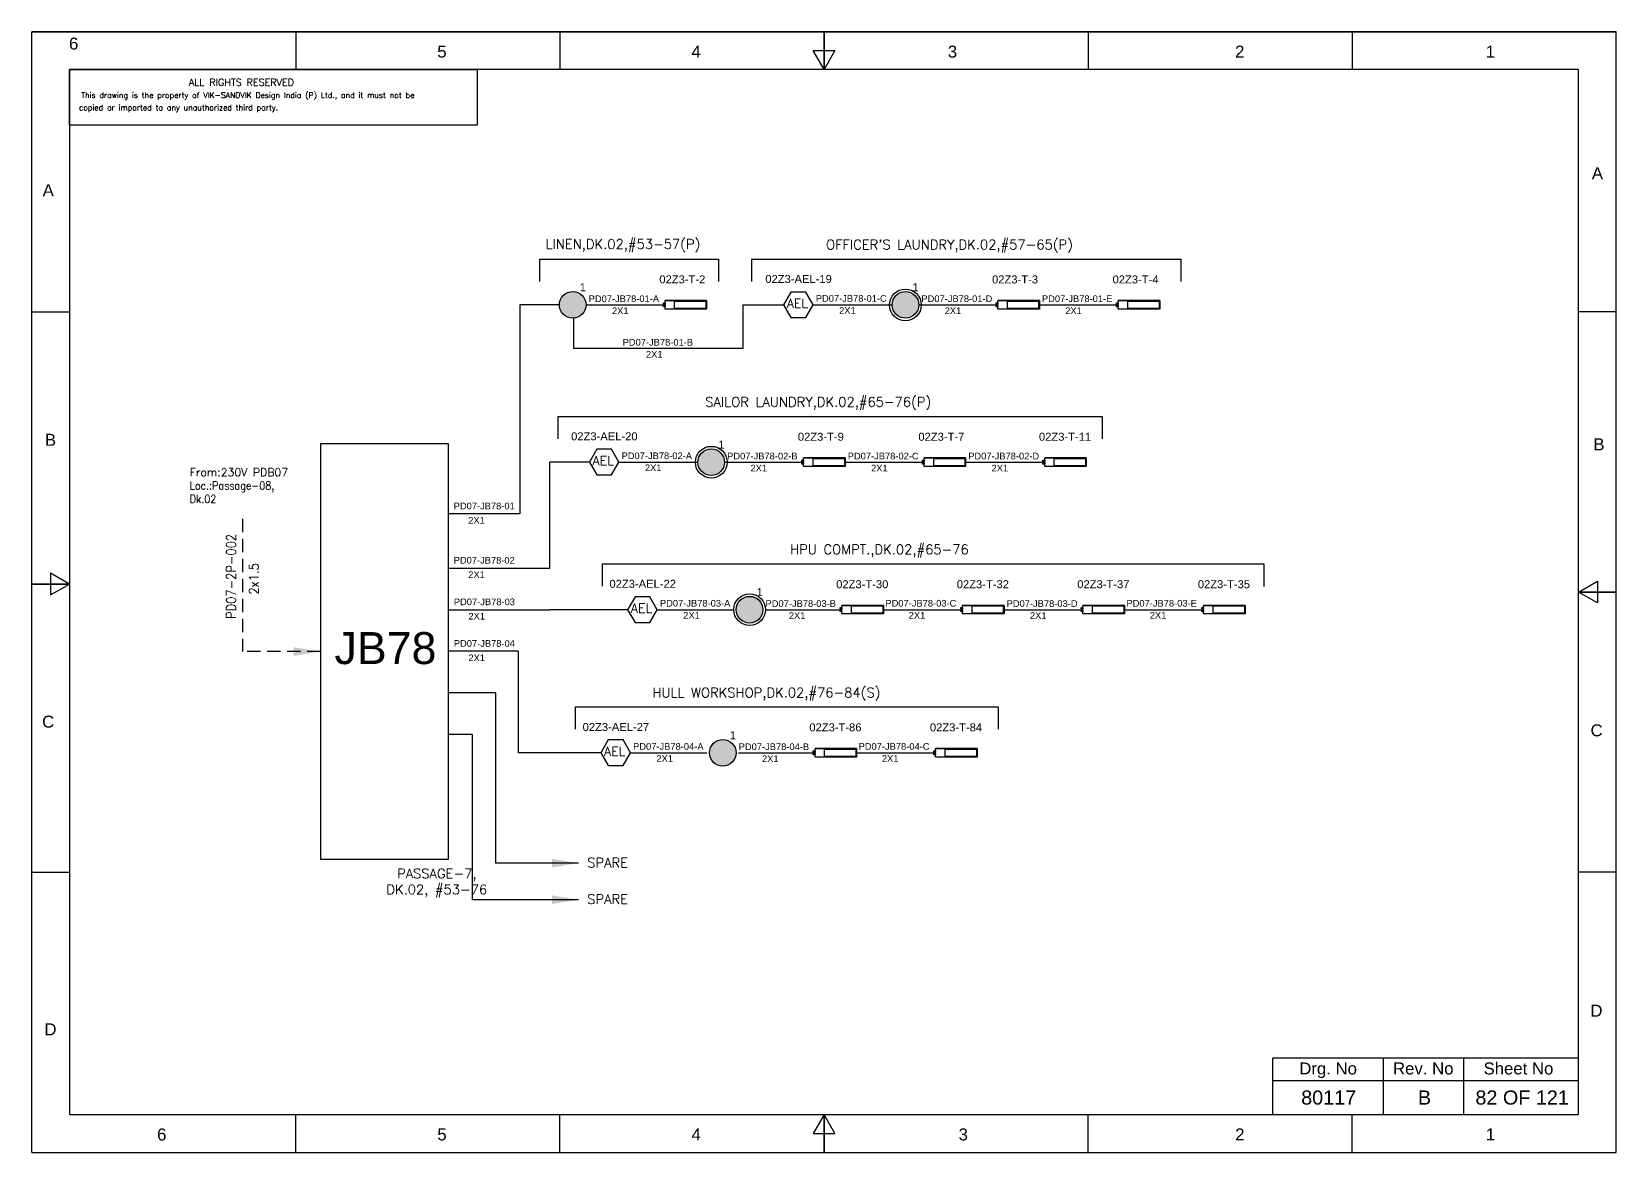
# Model space of a CAD drawing. Header units: inches. Extents: x -3311 to 1429, y -713 to 2436.
# Drawn here: x -2979.2 to -2682.2, y 98.9 to 309 of the extents above; entities that cross this region are included whole.
import ezdxf
from ezdxf.enums import TextEntityAlignment as Align

# ---------------------------------------------------------------- set-up
doc = ezdxf.new("R2010")
doc.units = ezdxf.units.IN
doc.linetypes.add('HIDDEN', pattern=[0.375, 0.25, -0.125])
doc.linetypes.add('SOLID', pattern=[0])
for name, color, linetype, lineweight in [('ELEC_TXT-025', 1, 'Continuous', 25), ('HEL-025', 1, 'Continuous', 25), ('HEL-035', 2, 'Continuous', 35)]:
    doc.layers.add(name, color=color, linetype=linetype, lineweight=lineweight)
doc.layers.add('LINE', color=3, linetype='SOLID')
doc.styles.add('_NORMAL', font='arial.ttf')
doc.styles.add('ROMANS', font='simplex.shx', dxfattribs={"width": 0.88})
doc.styles.get("Standard").update_dxf_attribs({"font": 'arial.ttf'})
doc.dimstyles.get("Standard").update_dxf_attribs({"dimtxt": 0.18, "dimasz": 0.18, "dimexe": 0.18, "dimexo": 0.0625, "dimgap": 0.09, "dimtad": 0, "dimtih": 1, "dimtoh": 1, "dimdec": 4, "dimzin": 0, "dimdsep": 46, "dimtxsty": 'Standard', "dimcen": 0.09, "dimadec": 0, "dimazin": 0, "dimtfac": 1, "dimtdec": 4, "dimtofl": 0, "dimtmove": 0, "dimatfit": 3, "dimfxl": 1, "dimtolj": 1, "dimtzin": 0, "dimarcsym": 0})

# ---------------------------------------------------------------- blocks, each defined once
blk = doc.blocks.new('fr')
at = {"color": 7, "linetype": 'Continuous'}
for p, q in [((33763.99, 4500.4), (33466.99, 4500.4)), ((33466.99, 4500.4), (33763.99, 4500.4)), ((33466.99, 4290.33), (33466.99, 4500.4)), ((33516.49, 4500.4), (33516.49, 4493.33)), ((33565.99, 4500.4), (33565.99, 4493.33)), ((33615.49, 4500.4), (33615.49, 4493.33)), ((33615.49, 4493.33), (33615.49, 4500.4)), ((33615.49, 4500.4), (33615.49, 4493.33)), ((33664.99, 4500.4), (33664.99, 4493.33)), ((33714.49, 4500.4), (33714.49, 4493.33)), ((33763.99, 4290.33), (33763.99, 4500.4)), ((33763.99, 4290.33), (33763.99, 4500.4)), ((33615.49, 4493.33), (33613.45, 4496.87)), ((33613.45, 4496.87), (33617.53, 4496.87)), ((33617.53, 4496.87), (33615.49, 4493.33)), ((33756.92, 4493.33), (33474.06, 4493.33)), ((33474.06, 4493.33), (33474.06, 4297.41)), ((33756.92, 4297.41), (33756.92, 4493.33)), ((33466.99, 4447.89), (33474.06, 4447.89)), ((33763.99, 4447.89), (33756.92, 4447.89)), ((33474.06, 4396.87), (33470.53, 4398.91)), ((33470.53, 4398.91), (33470.53, 4394.83)), ((33466.99, 4396.87), (33474.06, 4396.87)), ((33474.06, 4396.87), (33466.99, 4396.87)), ((33466.99, 4396.87), (33474.06, 4396.87)), ((33470.53, 4394.83), (33474.06, 4396.87)), ((33756.92, 4395.37), (33760.45, 4397.41)), ((33760.45, 4397.41), (33760.45, 4393.33)), ((33763.99, 4395.37), (33756.92, 4395.37)), ((33760.45, 4393.33), (33756.92, 4395.37)), ((33756.92, 4395.37), (33763.99, 4395.37)), ((33763.99, 4395.37), (33756.92, 4395.37)), ((33466.99, 4342.85), (33474.06, 4342.85)), ((33763.99, 4342.85), (33756.92, 4342.85)), ((33474.06, 4297.41), (33756.92, 4297.41)), ((33516.49, 4290.33), (33516.49, 4297.41)), ((33565.99, 4290.33), (33565.99, 4297.41)), ((33615.49, 4297.41), (33613.45, 4293.87)), ((33615.49, 4290.33), (33615.49, 4297.41)), ((33617.53, 4293.87), (33615.49, 4297.41)), ((33615.49, 4297.41), (33615.49, 4290.33)), ((33615.49, 4290.33), (33615.49, 4297.41)), ((33664.99, 4290.33), (33664.99, 4297.41)), ((33714.49, 4290.33), (33714.49, 4297.41)), ((33613.45, 4293.87), (33617.53, 4293.87)), ((33466.99, 4290.33), (33763.99, 4290.33)), ((33466.99, 4290.33), (33763.99, 4290.33))]:
    blk.add_line(p, q, dxfattribs=at)
at = {"color": 7, "style": '_NORMAL'}
for s, p in [('6', (33474.86, 4498.18)), ('5', (33543.88, 4496.68)), ('4', (33591.52, 4496.68)), ('3', (33639.57, 4496.68)), ('2', (33693.41, 4496.68)), ('1', (33740.39, 4496.68)), ('A', (33760.45, 4473.88)), ('A', (33470.1, 4470.68)), ('B', (33470.52, 4423.9)), ('B', (33760.74, 4423.06)), ('C', (33470.08, 4371.07)), ('C', (33760.29, 4369.44)), ('D', (33760.27, 4316.89)), ('D', (33470.51, 4313.39)), ('6', (33491.37, 4293.69)), ('5', (33543.89, 4293.69)), ('4', (33591.53, 4293.69)), ('3', (33641.59, 4293.69)), ('2', (33693.43, 4293.69)), ('1', (33740.41, 4293.69))]:
    blk.add_text(s, height=2.25, dxfattribs=at).set_placement(p, align=Align.MIDDLE_CENTER)
blk = doc.blocks.new('A$C4BAD7D21')
at = {"layer": 'HEL-025'}
blk.add_lwpolyline([(-34000, 0), (-34000, 2086), (-18714, 2086), (-18714, 0)], close=True, dxfattribs=at)
at = {"layer": 'HEL-025', "style": 'ROMANS'}
for s, p in [('This drawing is the property of VIK-SANDVIK Design India (P) Ltd., and it must not be', (-33558, 1016)), (' copied or imparted to any unauthorized third party.', (-33785, 550))]:
    blk.add_text(s, height=210, dxfattribs=at).set_placement(p)
at = {"layer": 'HEL-035', "style": 'ROMANS'}
blk.add_text('     ALL RIGHTS RESERVED', height=262.5, dxfattribs=at).set_placement((-30497, 1476))
blk = doc.blocks.new('FIXED_KEY_SWITCH')
h = blk.add_hatch(color=1)
h.dxf.hatch_style = 1
edge = h.paths.add_edge_path()
edge.add_arc((848.13, 1737.46), 2.5, 0, 360)
at = {"color": 1}
blk.add_circle((848.13, 1737.46), 2.5, dxfattribs=at)
at = {"color": 7, "insert": (849.44, 1741.5), "char_height": 1.5, "attachment_point": 1, "style": '_NORMAL'}
blk.add_mtext_dynamic_manual_height_columns('1', width=1.5, gutter_width=7.5, heights=[0], dxfattribs=at)
blk = doc.blocks.new('SWT')
blk.add_blockref('FIXED_KEY_SWITCH', (0, 0))
blk.add_attdef('TAG_NO', (844.55, 1741.11), '', height=1.5)
blk = doc.blocks.new('AEL')
at = {"color": 4}
blk.add_lwpolyline([(989.98, -190.09), (992.75, -190.09), (994.14, -187.69), (992.75, -185.28), (989.98, -185.28), (988.59, -187.69)], close=True, dxfattribs=at)
at = {"color": 4, "style": 'ROMANS'}
blk.add_text('AEL', height=1.725, dxfattribs=at).set_placement((989.2, -188.27))
blk = doc.blocks.new('AEL_L')
blk.add_blockref('AEL', (0, 0))
blk.add_attdef('TAG_NO', (986.55, -183.59), '', height=1.5)
blk = doc.blocks.new('2A')
at = {"color": 7, "lineweight": -3, "ltscale": 2.5}
blk.add_line((790.02, 1997.62, -0.03), (782.23, 1997.62, -0.03), dxfattribs=at)
at = {"color": 7, "lineweight": -3, "ltscale": 2.5, "elevation": -0.03}
for points in [[(781.91, 1997.21), (782.23, 1997.21), (782.23, 1996.94), (781.91, 1996.94)], [(781.91, 1996.7), (782.23, 1996.7), (782.23, 1996.44), (781.91, 1996.44)], [(782.23, 1997.62), (790.02, 1997.62), (790.02, 1996.02), (782.23, 1996.02)], [(784.03, 1997.5), (789.88, 1997.5), (789.88, 1996.14), (784.03, 1996.14)]]:
    blk.add_lwpolyline(points, close=True, dxfattribs=at)
blk = doc.blocks.new('LED TUBE LIGHT 30W')
blk.add_blockref('2A', (179.91, -357.89))
blk.add_attdef('TAG_NO.', (962.52, 1642.97), '', height=1.5)

msp = doc.modelspace()

# ---------------------------------------------------------------- linework, layer by layer
for p, q in [((-2884.06, 266.37, -0.05), (-2850.48, 266.37, -0.05)), ((-2844.29, 266.35, -0.11), (-2763.82, 266.35, -0.11)), ((-2887.7, 257.8), (-2887.7, 218.63)), ((-2880.32, 257.8), (-2887.7, 257.8)), ((-2877.7, 255.31), (-2877.68, 249.65)), ((-2880.59, 236.86, -0.05), (-2778.6, 236.86, -0.05)), ((-2882.12, 208.46), (-2882.12, 228.31)), ((-2874.71, 228.31), (-2882.12, 228.31)), ((-2872.31, 209.26, -0.05), (-2748.3, 209.26, -0.05)), ((-2867.52, 200.66), (-2882.12, 200.66)), ((-2888.05, 192.86), (-2901.1, 192.86)), ((-2888.05, 192.86), (-2888.05, 173.83)), ((-2892.27, 185.06), (-2901.1, 185.06)), ((-2892.27, 185.06), (-2892.27, 153.15)), ((-2877.34, 182.42, -0.05), (-2798.07, 182.42, -0.05)), ((-2896.69, 177.26), (-2901.1, 177.26)), ((-2896.69, 177.26), (-2896.69, 146.29)), ((-2872.55, 173.83), (-2888.05, 173.83))]:
    msp.add_line(p, q)
at = {"color": 7, "linetype": 'Continuous'}
for p, q in [((-2689.29, 116.61), (-2746.61, 116.61)), ((-2746.61, 106.01), (-2746.61, 116.61)), ((-2725.84, 106.01), (-2725.84, 116.61)), ((-2710.82, 106.01), (-2710.82, 116.61)), ((-2746.61, 112.42), (-2689.29, 112.42))]:
    msp.add_line(p, q, dxfattribs=at)
msp.add_lwpolyline([(-2901.1, 231.76), (-2925.11, 231.76), (-2925.11, 153.86), (-2901.1, 153.86)], close=True)
at = {"linetype": 'HIDDEN', "ltscale": 10}
msp.add_lwpolyline([(-2939.7, 217.69), (-2939.7, 192.81)], dxfattribs=at)
at = {"layer": 'LINE', "color": 0}
for p, q in [((-2884.06, 266.37, -0.05), (-2884.06, 262.18, -0.05)), ((-2850.48, 266.37, -0.05), (-2850.48, 262.18, -0.05)), ((-2844.29, 266.35, -0.11), (-2844.29, 262.16, -0.11)), ((-2763.82, 266.35, -0.11), (-2763.82, 262.16, -0.11)), ((-2875.32, 257.8), (-2860.52, 257.8)), ((-2845.94, 257.8, -0.05), (-2838.31, 257.8, -0.05)), ((-2832.75, 257.8, -0.05), (-2817.96, 257.8, -0.05)), ((-2812.96, 257.8, -0.05), (-2798.16, 257.8, -0.05)), ((-2790.36, 257.8, -0.05), (-2775.57, 257.8, -0.05)), ((-2880.59, 236.86, -0.05), (-2880.59, 232.67, -0.05)), ((-2778.6, 236.86, -0.05), (-2778.6, 232.67, -0.05)), ((-2869.15, 228.31), (-2854.36, 228.31)), ((-2849.36, 228.31), (-2834.56, 228.31)), ((-2826.76, 228.31), (-2811.97, 228.31)), ((-2804.17, 228.31), (-2789.37, 228.31)), ((-2887.7, 218.63), (-2901.1, 218.63)), ((-2901.1, 208.46), (-2882.12, 208.46)), ((-2872.31, 209.26, -0.05), (-2872.31, 205.07, -0.05)), ((-2748.3, 209.26, -0.05), (-2748.3, 205.02, -0.05)), ((-2901.07, 200.66), (-2882.12, 200.66)), ((-2861.96, 200.66), (-2847.64, 200.66)), ((-2841.7, 200.66), (-2827.37, 200.66)), ((-2819.58, 200.66), (-2804.78, 200.66)), ((-2796.98, 200.66), (-2782.19, 200.66)), ((-2774.39, 200.66), (-2759.59, 200.66)), ((-2877.34, 182.42, -0.05), (-2877.34, 178.23, -0.05)), ((-2798.07, 182.42, -0.05), (-2798.07, 178.23, -0.05)), ((-2866.99, 173.83), (-2852.67, 173.83)), ((-2846.72, 173.83), (-2832.4, 173.83)), ((-2824.6, 173.83), (-2809.81, 173.83))]:
    msp.add_line(p, q, dxfattribs=at)
at = {"layer": 'LINE', "color": 7}
for p, q in [((-2845.94, 257.8, -0.05), (-2845.94, 249.65, -0.05)), ((-2845.94, 249.65), (-2877.68, 249.65))]:
    msp.add_line(p, q, dxfattribs=at)
at = {"layer": 'LINE', "color": 0}
for centre in [(-2815.46, 257.8, -0.05), (-2851.86, 228.31), (-2844.67, 200.66)]:
    msp.add_circle(centre, 2.97, dxfattribs=at)

# ---------------------------------------------------------------- block references
for name, p in [('fr', (-36446.21, -4191.4)), ('SWT', (-3725.95, -1479.65)), ('SWT', (-3663.59, -1479.65, -0.05)), ('SWT', (-3699.99, -1509.15)), ('SWT', (-3692.8, -1536.8)), ('SWT', (-3697.83, -1563.63))]:
    msp.add_blockref(name, p)
ref = msp.add_blockref('LED TUBE LIGHT 30W', (-3822.65, -1381.12, 0.03))
ref.add_attrib('TAG_NO.', '02Z3-T-2', (-2861.58, 261.83, 0.03), dxfattribs={"height": 1.5})
ref = msp.add_blockref('AEL_L', (-3826.89, 445.49, -0.05))
ref.add_attrib('TAG_NO', '02Z3-AEL-19', (-2841.72, 261.9, -0.05), dxfattribs={"color": 4, "height": 1.5})
ref = msp.add_blockref('LED TUBE LIGHT 30W', (-3760.29, -1381.12, -0.03))
ref.add_attrib('TAG_NO.', '02Z3-T-3', (-2799.22, 261.82, -0.03), dxfattribs={"height": 1.5})
ref = msp.add_blockref('LED TUBE LIGHT 30W', (-3737.7, -1381.12, -0.03))
ref.add_attrib('TAG_NO.', '02Z3-T-4', (-2776.63, 261.82, -0.03), dxfattribs={"height": 1.5})
ref = msp.add_blockref('AEL_L', (-3863.29, 416))
ref.add_attrib('TAG_NO', '02Z3-AEL-20', (-2878.12, 232.41), dxfattribs={"color": 4, "height": 1.5})
ref = msp.add_blockref('LED TUBE LIGHT 30W', (-3796.69, -1410.62, 0.03))
ref.add_attrib('TAG_NO.', '02Z3-T-9', (-2835.62, 232.33, 0.03), dxfattribs={"height": 1.5})
ref = msp.add_blockref('LED TUBE LIGHT 30W', (-3774.1, -1410.62, 0.03))
ref.add_attrib('TAG_NO.', '02Z3-T-7', (-2813.03, 232.33, 0.03), dxfattribs={"height": 1.5})
ref = msp.add_blockref('LED TUBE LIGHT 30W', (-3751.5, -1410.62, 0.03))
ref.add_attrib('TAG_NO.', '02Z3-T-11', (-2790.43, 232.33, 0.03), dxfattribs={"height": 1.5})
ref = msp.add_blockref('AEL_L', (-3856.11, 388.35))
ref.add_attrib('TAG_NO', '02Z3-AEL-22', (-2870.93, 204.76), dxfattribs={"color": 4, "height": 1.5})
ref = msp.add_blockref('LED TUBE LIGHT 30W', (-3789.51, -1438.26, 0.03))
ref.add_attrib('TAG_NO.', '02Z3-T-30', (-2828.44, 204.68, 0.03), dxfattribs={"height": 1.5})
ref = msp.add_blockref('LED TUBE LIGHT 30W', (-3766.91, -1438.26, 0.03))
ref.add_attrib('TAG_NO.', '02Z3-T-32', (-2805.84, 204.68, 0.03), dxfattribs={"height": 1.5})
ref = msp.add_blockref('LED TUBE LIGHT 30W', (-3744.32, -1438.26, 0.03))
ref.add_attrib('TAG_NO.', '02Z3-T-37', (-2783.25, 204.68, 0.03), dxfattribs={"height": 1.5})
ref = msp.add_blockref('LED TUBE LIGHT 30W', (-3721.72, -1438.26, 0.03))
ref.add_attrib('TAG_NO.', '02Z3-T-35', (-2760.65, 204.68, 0.03), dxfattribs={"height": 1.5})
ref = msp.add_blockref('AEL_L', (-3861.14, 361.51))
ref.add_attrib('TAG_NO', '02Z3-AEL-27', (-2875.96, 177.92), dxfattribs={"color": 4, "height": 1.5})
ref = msp.add_blockref('LED TUBE LIGHT 30W', (-3794.54, -1465.1, 0.03))
ref.add_attrib('TAG_NO.', '02Z3-T-86', (-2833.47, 177.85, 0.03), dxfattribs={"height": 1.5})
ref = msp.add_blockref('LED TUBE LIGHT 30W', (-3771.94, -1465.1, 0.03))
ref.add_attrib('TAG_NO.', '02Z3-T-84', (-2810.87, 177.85, 0.03), dxfattribs={"height": 1.5})
at = {"layer": 'ELEC_TXT-025', "color": 0, "xscale": 0.005, "yscale": 0.005, "zscale": 0.005}
msp.add_blockref('A$C4BAD7D21', (-2802.15, 291.51), dxfattribs=at)

# ---------------------------------------------------------------- texts
at = {"color": 7}
for s, p in [('PD07-JB78-01-A', (-2874.83, 258.32, -0.03)), ('PD07-JB78-01-C', (-2832.26, 258.38, -0.05)), ('PD07-JB78-01-D', (-2812.47, 258.32, -0.08)), ('PD07-JB78-01-E', (-2789.87, 258.32, -0.08)), ('2X1', (-2870.46, 256.07, -0.03)), ('2X1', (-2827.89, 256.12, -0.05)), ('2X1', (-2808.1, 256.07, -0.08)), ('2X1', (-2785.5, 256.07, -0.08)), ('PD07-JB78-01-B', (-2868.46, 250.16, -0.03)), ('2X1', (-2864.09, 247.91, -0.03)), ('PD07-JB78-02-A', (-2868.66, 228.88)), ('PD07-JB78-02-B', (-2848.87, 228.83, -0.03)), ('PD07-JB78-02-C', (-2826.27, 228.83, -0.03)), ('PD07-JB78-02-D', (-2803.68, 228.83, -0.03)), ('2X1', (-2864.29, 226.63)), ('2X1', (-2844.5, 226.57, -0.03)), ('2X1', (-2821.9, 226.57, -0.03)), ('2X1', (-2799.31, 226.57, -0.03)), ('PD07-JB78-01', (-2900.13, 219.47)), ('2X1', (-2897.4, 216.78)), ('PD07-JB78-02', (-2900.13, 209.3)), ('2X1', (-2897.4, 206.61)), ('PD07-JB78-03', (-2900.1, 201.5)), ('PD07-JB78-03-A', (-2861.47, 201.24)), ('PD07-JB78-03-B', (-2841.68, 201.18, -0.03)), ('PD07-JB78-03-C', (-2819.21, 201.24, -0.03)), ('PD07-JB78-03-D', (-2796.49, 201.18, -0.03)), ('PD07-JB78-03-E', (-2774.03, 201.24, -0.03)), ('2X1', (-2897.37, 198.81)), ('2X1', (-2857.1, 198.98)), ('2X1', (-2837.31, 198.93, -0.03)), ('2X1', (-2814.84, 198.98)), ('2X1', (-2792.12, 198.93, -0.03)), ('2X1', (-2769.66, 198.98)), ('PD07-JB78-04', (-2900.1, 193.7)), ('2X1', (-2897.37, 191.01)), ('PD07-JB78-04-A', (-2866.5, 174.4)), ('PD07-JB78-04-B', (-2846.71, 174.34, -0.03)), ('PD07-JB78-04-C', (-2824.24, 174.4, -0.03)), ('2X1', (-2862.13, 172.14)), ('2X1', (-2842.34, 172.09, -0.03)), ('2X1', (-2819.87, 172.14))]:
    msp.add_text(s, height=1.25, dxfattribs=at).set_placement(p)
at = {"color": 7, "lineweight": 30}
msp.add_text('JB78 ', height=6, dxfattribs=at).set_placement((-2911.75, 193.46), align=Align.MIDDLE_CENTER)
at = {"color": 7}
for s, height, p in [('Sheet No', 2.246, (-2700.56, 114.66)), ('Drg. No', 2.246, (-2736.24, 114.66)), ('Rev. No', 2.246, (-2718.4, 114.66)), ('80117', 2.653, (-2736.13, 109.21)), ('B', 2.65, (-2718.16, 109.21)), ('82 OF 121', 2.653, (-2699.87, 109.21))]:
    msp.add_text(s, height=height, dxfattribs=at).set_placement(p, align=Align.MIDDLE_CENTER)
at = {"color": 7, "char_height": 1.8, "attachment_point": 1, "style": '_NORMAL'}
for s, insert, width in [('{\\Fromans|c0;\\C2;LINEN,DK.02,#53-57(P)}', (-2882.9, 270.09, 0.22), 74.1776), ("{\\Fromans|c0;\\C2;OFFICER'S LAUNDRY,DK.02,#57-65(P)}", (-2830.34, 270, 0.16), 52.0451), ('{\\Fromans|c0;\\C2;SAILOR LAUNDRY,DK.02,#65-76(P)}', (-2852.97, 240.5, 0.22), 52.0451), ('{\\Fromans|c0;\\C2;HPU COMPT.,DK.02,#65-76}', (-2837.07, 212.86, 0.22), 74.1776), ('{\\Fromans|c0;\\C2;HULL WORKSHOP,DK.02,#76-84(S)}', (-2862.88, 186.02, 0.22), 74.1776), ('{\\Fromans|c0;\\C2;SPARE}', (-2875.11, 154.14), 8.1658), ('{\\Fromans|c0;\\C2;SPARE}', (-2875.11, 147.29), 8.1658)]:
    msp.add_mtext(s, dxfattribs=dict(at, insert=insert, width=width))
at = {"color": 7, "insert": (-2949.59, 227.17), "char_height": 1.5, "width": 36.8884, "attachment_point": 1}
msp.add_mtext('{\\Fromans|c0;\\C2;From:230V PDB07 \\P\\Fsimplex|c0;\\W0.88;Loc.:Passage-08,      \\PDk.02}', dxfattribs=at)
at = {"color": 7, "insert": (-2942.75, 198.91), "char_height": 1.8, "width": 17.1296, "attachment_point": 1, "rotation": 90, "style": '_NORMAL'}
msp.add_mtext('{\\Fromans|c0;\\W0.88;PD07-2P-002}', dxfattribs=at)
at = {"color": 7, "insert": (-2938.48, 203.47), "char_height": 1.8, "attachment_point": 1, "rotation": 90, "style": '_NORMAL'}
msp.add_mtext('{\\Fsimplex|c0;\\W0.88;2x1.5}', dxfattribs=at)
at = {"color": 7, "insert": (-2912.75, 152.1), "char_height": 1.8, "attachment_point": 1, "style": '_NORMAL'}
msp.add_mtext('\\pxqc;{\\Fromans|c0;\\C2;PASSAGE-7, \\PDK.02, #53-76}', dxfattribs=at)

# ---------------------------------------------------------------- leaders
at = {"linetype": 'HIDDEN', "ltscale": 10}
msp.add_leader([(-2925.11, 192.81), (-2939.7, 192.81)], dimstyle='Standard', override={"dimasz": 5, "dimarcsym": 1}, dxfattribs=at)
for points in [[(-2876.73, 153.15), (-2892.27, 153.15)], [(-2876.73, 146.29), (-2896.69, 146.29)]]:
    msp.add_leader(points, dimstyle='Standard', override={"dimasz": 5, "dimarcsym": 1})

doc.saveas('drawing.dxf')
